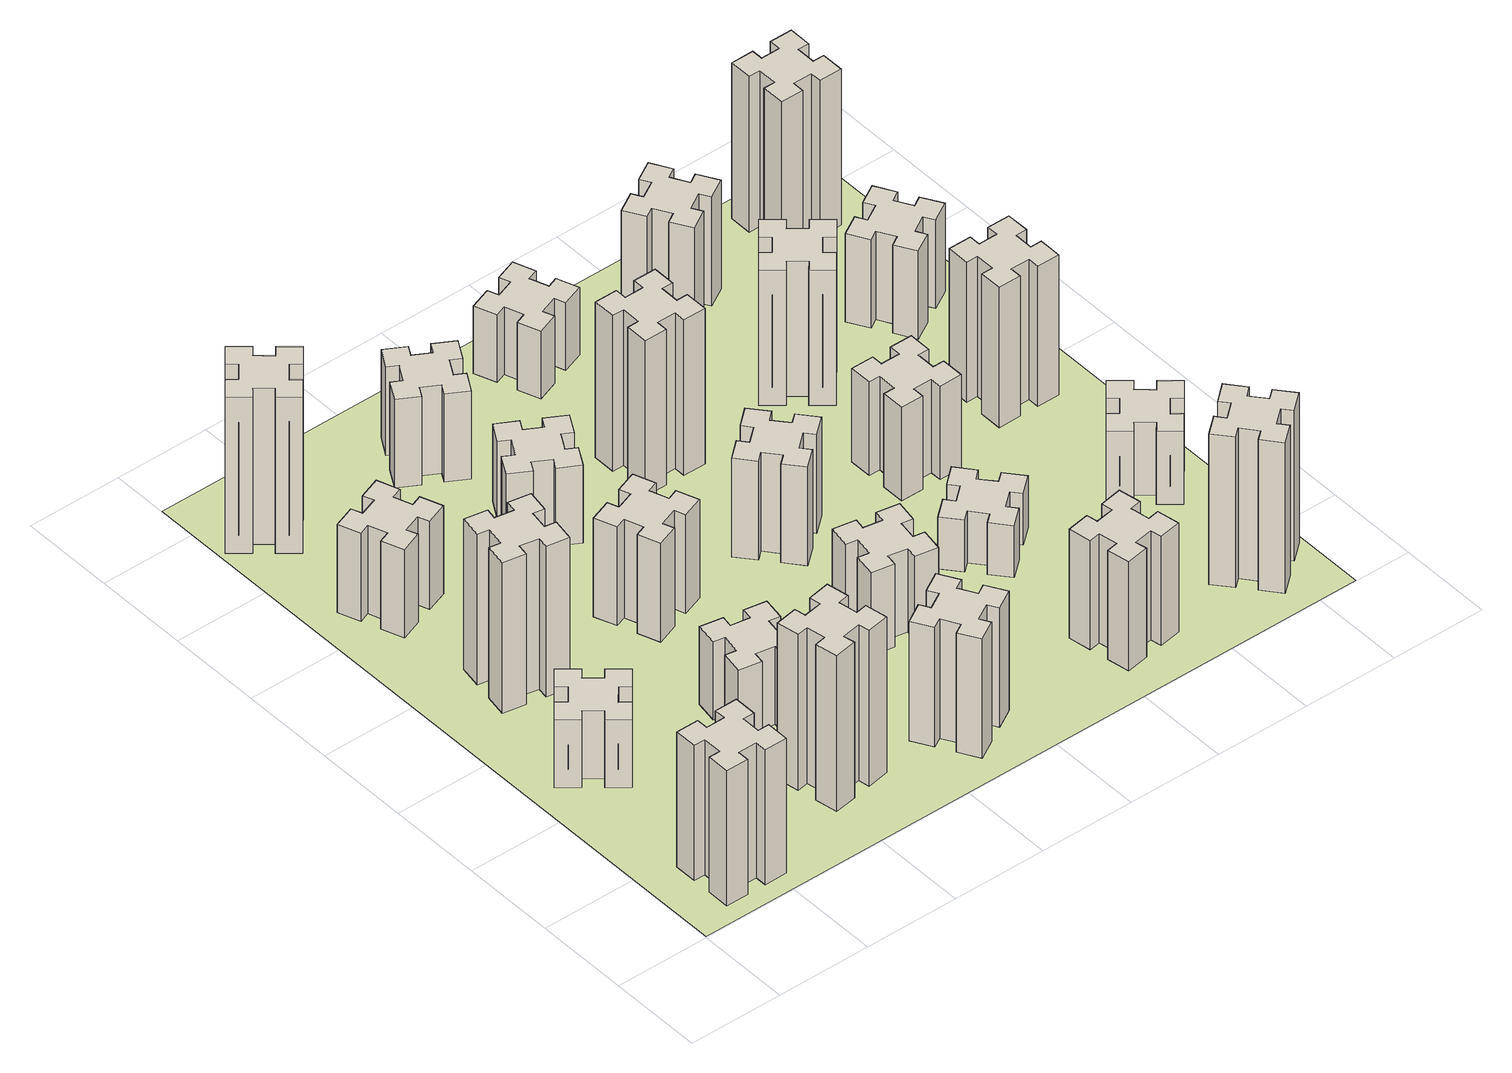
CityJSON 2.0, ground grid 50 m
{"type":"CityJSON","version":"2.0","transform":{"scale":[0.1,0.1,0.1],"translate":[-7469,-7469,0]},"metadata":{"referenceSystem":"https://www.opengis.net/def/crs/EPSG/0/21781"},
"CityObjects":{
"building1":{"type":"Building","attributes":{"class":"1000","function":"1000","usage":"1000","yearOfConstruction":2016,"roofType":"1000","measuredHeight":78,"storeysAboveGround":30,"storeysBelowGround":0},"geometry":[{"type":"Solid","lod":"1","boundaries":[[[[0,1,2,3,4,5,6,7,8,9,10,11,12,13,14,15,16,17,18,19]],[[17,16,20,21]],[[16,15,22,20]],[[15,14,23,22]],[[14,13,24,23]],[[13,12,25,24]],[[12,11,26,25]],[[11,10,27,26]],[[10,9,28,27]],[[9,8,29,28]],[[8,7,30,29]],[[7,6,31,30]],[[6,5,32,31]],[[5,4,33,32]],[[4,3,34,33]],[[3,2,35,34]],[[2,1,36,35]],[[1,0,37,36]],[[0,19,38,37]],[[19,18,39,38]],[[18,17,21,39]],[[24,25,26,27,28,29,30,31,32,33,34,35,36,37,38,39,21,20,22,23]]]]}]},
"building2":{"type":"Building","attributes":{"class":"1000","function":"1000","usage":"1000","yearOfConstruction":2016,"roofType":"1000","measuredHeight":39,"storeysAboveGround":30,"storeysBelowGround":0},"geometry":[{"type":"Solid","lod":"1","boundaries":[[[[40,41,42,43,44,45,46,47,48,49,50,51,52,53,54,55,56,57,58,59]],[[57,56,60,61]],[[56,55,62,60]],[[55,54,63,62]],[[54,53,64,63]],[[53,52,65,64]],[[52,51,66,65]],[[51,50,67,66]],[[50,49,68,67]],[[49,48,69,68]],[[48,47,70,69]],[[47,46,71,70]],[[46,45,72,71]],[[45,44,73,72]],[[44,43,74,73]],[[43,42,75,74]],[[42,41,76,75]],[[41,40,77,76]],[[40,59,78,77]],[[59,58,79,78]],[[58,57,61,79]],[[64,65,66,67,68,69,70,71,72,73,74,75,76,77,78,79,61,60,62,63]]]]}]},
"building3":{"type":"Building","attributes":{"class":"1000","function":"1000","usage":"1000","yearOfConstruction":2016,"roofType":"1000","measuredHeight":87,"storeysAboveGround":30,"storeysBelowGround":0},"geometry":[{"type":"Solid","lod":"1","boundaries":[[[[80,81,82,83,84,85,86,87,88,89,90,91,92,93,94,95,96,97,98,99]],[[97,96,100,101]],[[96,95,102,100]],[[95,94,103,102]],[[94,93,104,103]],[[93,92,105,104]],[[92,91,106,105]],[[91,90,107,106]],[[90,89,108,107]],[[89,88,109,108]],[[88,87,110,109]],[[87,86,111,110]],[[86,85,112,111]],[[85,84,113,112]],[[84,83,114,113]],[[83,82,115,114]],[[82,81,116,115]],[[81,80,117,116]],[[80,99,118,117]],[[99,98,119,118]],[[98,97,101,119]],[[104,105,106,107,108,109,110,111,112,113,114,115,116,117,118,119,101,100,102,103]]]]}]},
"building4":{"type":"Building","attributes":{"class":"1000","function":"1000","usage":"1000","yearOfConstruction":2016,"roofType":"1000","measuredHeight":51,"storeysAboveGround":30,"storeysBelowGround":0},"geometry":[{"type":"Solid","lod":"1","boundaries":[[[[120,121,122,123,124,125,126,127,128,129,130,131,132,133,134,135,136,137,138,139]],[[137,136,140,141]],[[136,135,142,140]],[[135,134,143,142]],[[134,133,144,143]],[[133,132,145,144]],[[132,131,146,145]],[[131,130,147,146]],[[130,129,148,147]],[[129,128,149,148]],[[128,127,150,149]],[[127,126,151,150]],[[126,125,152,151]],[[125,124,153,152]],[[124,123,154,153]],[[123,122,155,154]],[[122,121,156,155]],[[121,120,157,156]],[[120,139,158,157]],[[139,138,159,158]],[[138,137,141,159]],[[144,145,146,147,148,149,150,151,152,153,154,155,156,157,158,159,141,140,142,143]]]]}]},
"building5":{"type":"Building","attributes":{"class":"1000","function":"1000","usage":"1000","yearOfConstruction":2016,"roofType":"1000","measuredHeight":90,"storeysAboveGround":30,"storeysBelowGround":0},"geometry":[{"type":"Solid","lod":"1","boundaries":[[[[160,161,162,163,164,165,166,167,168,169,170,171,172,173,174,175,176,177,178,179]],[[177,176,180,181]],[[176,175,182,180]],[[175,174,183,182]],[[174,173,184,183]],[[173,172,185,184]],[[172,171,186,185]],[[171,170,187,186]],[[170,169,188,187]],[[169,168,189,188]],[[168,167,190,189]],[[167,166,191,190]],[[166,165,192,191]],[[165,164,193,192]],[[164,163,194,193]],[[163,162,195,194]],[[162,161,196,195]],[[161,160,197,196]],[[160,179,198,197]],[[179,178,199,198]],[[178,177,181,199]],[[184,185,186,187,188,189,190,191,192,193,194,195,196,197,198,199,181,180,182,183]]]]}]},
"building6":{"type":"Building","attributes":{"class":"1000","function":"1000","usage":"1000","yearOfConstruction":2016,"roofType":"1000","measuredHeight":90,"storeysAboveGround":30,"storeysBelowGround":0},"geometry":[{"type":"Solid","lod":"1","boundaries":[[[[200,201,202,203,204,205,206,207,208,209,210,211,212,213,214,215,216,217,218,219]],[[217,216,220,221]],[[216,215,222,220]],[[215,214,223,222]],[[214,213,224,223]],[[213,212,225,224]],[[212,211,226,225]],[[211,210,227,226]],[[210,209,228,227]],[[209,208,229,228]],[[208,207,230,229]],[[207,206,231,230]],[[206,205,232,231]],[[205,204,233,232]],[[204,203,234,233]],[[203,202,235,234]],[[202,201,236,235]],[[201,200,237,236]],[[200,219,238,237]],[[219,218,239,238]],[[218,217,221,239]],[[224,225,226,227,228,229,230,231,232,233,234,235,236,237,238,239,221,220,222,223]]]]}]},
"building7":{"type":"Building","attributes":{"class":"1000","function":"1000","usage":"1000","yearOfConstruction":2016,"roofType":"1000","measuredHeight":45,"storeysAboveGround":30,"storeysBelowGround":0},"geometry":[{"type":"Solid","lod":"1","boundaries":[[[[240,241,242,243,244,245,246,247,248,249,250,251,252,253,254,255,256,257,258,259]],[[257,256,260,261]],[[256,255,262,260]],[[255,254,263,262]],[[254,253,264,263]],[[253,252,265,264]],[[252,251,266,265]],[[251,250,267,266]],[[250,249,268,267]],[[249,248,269,268]],[[248,247,270,269]],[[247,246,271,270]],[[246,245,272,271]],[[245,244,273,272]],[[244,243,274,273]],[[243,242,275,274]],[[242,241,276,275]],[[241,240,277,276]],[[240,259,278,277]],[[259,258,279,278]],[[258,257,261,279]],[[264,265,266,267,268,269,270,271,272,273,274,275,276,277,278,279,261,260,262,263]]]]}]},
"building8":{"type":"Building","attributes":{"class":"1000","function":"1000","usage":"1000","yearOfConstruction":2016,"roofType":"1000","measuredHeight":57,"storeysAboveGround":30,"storeysBelowGround":0},"geometry":[{"type":"Solid","lod":"1","boundaries":[[[[280,281,282,283,284,285,286,287,288,289,290,291,292,293,294,295,296,297,298,299]],[[297,296,300,301]],[[296,295,302,300]],[[295,294,303,302]],[[294,293,304,303]],[[293,292,305,304]],[[292,291,306,305]],[[291,290,307,306]],[[290,289,308,307]],[[289,288,309,308]],[[288,287,310,309]],[[287,286,311,310]],[[286,285,312,311]],[[285,284,313,312]],[[284,283,314,313]],[[283,282,315,314]],[[282,281,316,315]],[[281,280,317,316]],[[280,299,318,317]],[[299,298,319,318]],[[298,297,301,319]],[[304,305,306,307,308,309,310,311,312,313,314,315,316,317,318,319,301,300,302,303]]]]}]},
"building9":{"type":"Building","attributes":{"class":"1000","function":"1000","usage":"1000","yearOfConstruction":2016,"roofType":"1000","measuredHeight":69,"storeysAboveGround":30,"storeysBelowGround":0},"geometry":[{"type":"Solid","lod":"1","boundaries":[[[[320,321,322,323,324,325,326,327,328,329,330,331,332,333,334,335,336,337,338,339]],[[337,336,340,341]],[[336,335,342,340]],[[335,334,343,342]],[[334,333,344,343]],[[333,332,345,344]],[[332,331,346,345]],[[331,330,347,346]],[[330,329,348,347]],[[329,328,349,348]],[[328,327,350,349]],[[327,326,351,350]],[[326,325,352,351]],[[325,324,353,352]],[[324,323,354,353]],[[323,322,355,354]],[[322,321,356,355]],[[321,320,357,356]],[[320,339,358,357]],[[339,338,359,358]],[[338,337,341,359]],[[344,345,346,347,348,349,350,351,352,353,354,355,356,357,358,359,341,340,342,343]]]]}]},
"building10":{"type":"Building","attributes":{"class":"1000","function":"1000","usage":"1000","yearOfConstruction":2016,"roofType":"1000","measuredHeight":45,"storeysAboveGround":30,"storeysBelowGround":0},"geometry":[{"type":"Solid","lod":"1","boundaries":[[[[360,361,362,363,364,365,366,367,368,369,370,371,372,373,374,375,376,377,378,379]],[[377,376,380,381]],[[376,375,382,380]],[[375,374,383,382]],[[374,373,384,383]],[[373,372,385,384]],[[372,371,386,385]],[[371,370,387,386]],[[370,369,388,387]],[[369,368,389,388]],[[368,367,390,389]],[[367,366,391,390]],[[366,365,392,391]],[[365,364,393,392]],[[364,363,394,393]],[[363,362,395,394]],[[362,361,396,395]],[[361,360,397,396]],[[360,379,398,397]],[[379,378,399,398]],[[378,377,381,399]],[[384,385,386,387,388,389,390,391,392,393,394,395,396,397,398,399,381,380,382,383]]]]}]},
"building11":{"type":"Building","attributes":{"class":"1000","function":"1000","usage":"1000","yearOfConstruction":2016,"roofType":"1000","measuredHeight":51,"storeysAboveGround":30,"storeysBelowGround":0},"geometry":[{"type":"Solid","lod":"1","boundaries":[[[[400,401,402,403,404,405,406,407,408,409,410,411,412,413,414,415,416,417,418,419]],[[417,416,420,421]],[[416,415,422,420]],[[415,414,423,422]],[[414,413,424,423]],[[413,412,425,424]],[[412,411,426,425]],[[411,410,427,426]],[[410,409,428,427]],[[409,408,429,428]],[[408,407,430,429]],[[407,406,431,430]],[[406,405,432,431]],[[405,404,433,432]],[[404,403,434,433]],[[403,402,435,434]],[[402,401,436,435]],[[401,400,437,436]],[[400,419,438,437]],[[419,418,439,438]],[[418,417,421,439]],[[424,425,426,427,428,429,430,431,432,433,434,435,436,437,438,439,421,420,422,423]]]]}]},
"building12":{"type":"Building","attributes":{"class":"1000","function":"1000","usage":"1000","yearOfConstruction":2016,"roofType":"1000","measuredHeight":48,"storeysAboveGround":30,"storeysBelowGround":0},"geometry":[{"type":"Solid","lod":"1","boundaries":[[[[440,441,442,443,444,445,446,447,448,449,450,451,452,453,454,455,456,457,458,459]],[[457,456,460,461]],[[456,455,462,460]],[[455,454,463,462]],[[454,453,464,463]],[[453,452,465,464]],[[452,451,466,465]],[[451,450,467,466]],[[450,449,468,467]],[[449,448,469,468]],[[448,447,470,469]],[[447,446,471,470]],[[446,445,472,471]],[[445,444,473,472]],[[444,443,474,473]],[[443,442,475,474]],[[442,441,476,475]],[[441,440,477,476]],[[440,459,478,477]],[[459,458,479,478]],[[458,457,461,479]],[[464,465,466,467,468,469,470,471,472,473,474,475,476,477,478,479,461,460,462,463]]]]}]},
"building13":{"type":"Building","attributes":{"class":"1000","function":"1000","usage":"1000","yearOfConstruction":2016,"roofType":"1000","measuredHeight":57,"storeysAboveGround":30,"storeysBelowGround":0},"geometry":[{"type":"Solid","lod":"1","boundaries":[[[[480,481,482,483,484,485,486,487,488,489,490,491,492,493,494,495,496,497,498,499]],[[497,496,500,501]],[[496,495,502,500]],[[495,494,503,502]],[[494,493,504,503]],[[493,492,505,504]],[[492,491,506,505]],[[491,490,507,506]],[[490,489,508,507]],[[489,488,509,508]],[[488,487,510,509]],[[487,486,511,510]],[[486,485,512,511]],[[485,484,513,512]],[[484,483,514,513]],[[483,482,515,514]],[[482,481,516,515]],[[481,480,517,516]],[[480,499,518,517]],[[499,498,519,518]],[[498,497,501,519]],[[504,505,506,507,508,509,510,511,512,513,514,515,516,517,518,519,501,500,502,503]]]]}]},
"building14":{"type":"Building","attributes":{"class":"1000","function":"1000","usage":"1000","yearOfConstruction":2016,"roofType":"1000","measuredHeight":90,"storeysAboveGround":30,"storeysBelowGround":0},"geometry":[{"type":"Solid","lod":"1","boundaries":[[[[520,521,522,523,524,525,526,527,528,529,530,531,532,533,534,535,536,537,538,539]],[[537,536,540,541]],[[536,535,542,540]],[[535,534,543,542]],[[534,533,544,543]],[[533,532,545,544]],[[532,531,546,545]],[[531,530,547,546]],[[530,529,548,547]],[[529,528,549,548]],[[528,527,550,549]],[[527,526,551,550]],[[526,525,552,551]],[[525,524,553,552]],[[524,523,554,553]],[[523,522,555,554]],[[522,521,556,555]],[[521,520,557,556]],[[520,539,558,557]],[[539,538,559,558]],[[538,537,541,559]],[[544,545,546,547,548,549,550,551,552,553,554,555,556,557,558,559,541,540,542,543]]]]}]},
"building15":{"type":"Building","attributes":{"class":"1000","function":"1000","usage":"1000","yearOfConstruction":2016,"roofType":"1000","measuredHeight":63,"storeysAboveGround":30,"storeysBelowGround":0},"geometry":[{"type":"Solid","lod":"1","boundaries":[[[[560,561,562,563,564,565,566,567,568,569,570,571,572,573,574,575,576,577,578,579]],[[577,576,580,581]],[[576,575,582,580]],[[575,574,583,582]],[[574,573,584,583]],[[573,572,585,584]],[[572,571,586,585]],[[571,570,587,586]],[[570,569,588,587]],[[569,568,589,588]],[[568,567,590,589]],[[567,566,591,590]],[[566,565,592,591]],[[565,564,593,592]],[[564,563,594,593]],[[563,562,595,594]],[[562,561,596,595]],[[561,560,597,596]],[[560,579,598,597]],[[579,578,599,598]],[[578,577,581,599]],[[584,585,586,587,588,589,590,591,592,593,594,595,596,597,598,599,581,580,582,583]]]]}]},
"building16":{"type":"Building","attributes":{"class":"1000","function":"1000","usage":"1000","yearOfConstruction":2016,"roofType":"1000","measuredHeight":39,"storeysAboveGround":30,"storeysBelowGround":0},"geometry":[{"type":"Solid","lod":"1","boundaries":[[[[600,601,602,603,604,605,606,607,608,609,610,611,612,613,614,615,616,617,618,619]],[[617,616,620,621]],[[616,615,622,620]],[[615,614,623,622]],[[614,613,624,623]],[[613,612,625,624]],[[612,611,626,625]],[[611,610,627,626]],[[610,609,628,627]],[[609,608,629,628]],[[608,607,630,629]],[[607,606,631,630]],[[606,605,632,631]],[[605,604,633,632]],[[604,603,634,633]],[[603,602,635,634]],[[602,601,636,635]],[[601,600,637,636]],[[600,619,638,637]],[[619,618,639,638]],[[618,617,621,639]],[[624,625,626,627,628,629,630,631,632,633,634,635,636,637,638,639,621,620,622,623]]]]}]},
"building17":{"type":"Building","attributes":{"class":"1000","function":"1000","usage":"1000","yearOfConstruction":2016,"roofType":"1000","measuredHeight":30,"storeysAboveGround":30,"storeysBelowGround":0},"geometry":[{"type":"Solid","lod":"1","boundaries":[[[[640,641,642,643,644,645,646,647,648,649,650,651,652,653,654,655,656,657,658,659]],[[657,656,660,661]],[[656,655,662,660]],[[655,654,663,662]],[[654,653,664,663]],[[653,652,665,664]],[[652,651,666,665]],[[651,650,667,666]],[[650,649,668,667]],[[649,648,669,668]],[[648,647,670,669]],[[647,646,671,670]],[[646,645,672,671]],[[645,644,673,672]],[[644,643,674,673]],[[643,642,675,674]],[[642,641,676,675]],[[641,640,677,676]],[[640,659,678,677]],[[659,658,679,678]],[[658,657,661,679]],[[664,665,666,667,668,669,670,671,672,673,674,675,676,677,678,679,661,660,662,663]]]]}]},
"building18":{"type":"Building","attributes":{"class":"1000","function":"1000","usage":"1000","yearOfConstruction":2016,"roofType":"1000","measuredHeight":54,"storeysAboveGround":30,"storeysBelowGround":0},"geometry":[{"type":"Solid","lod":"1","boundaries":[[[[680,681,682,683,684,685,686,687,688,689,690,691,692,693,694,695,696,697,698,699]],[[697,696,700,701]],[[696,695,702,700]],[[695,694,703,702]],[[694,693,704,703]],[[693,692,705,704]],[[692,691,706,705]],[[691,690,707,706]],[[690,689,708,707]],[[689,688,709,708]],[[688,687,710,709]],[[687,686,711,710]],[[686,685,712,711]],[[685,684,713,712]],[[684,683,714,713]],[[683,682,715,714]],[[682,681,716,715]],[[681,680,717,716]],[[680,699,718,717]],[[699,698,719,718]],[[698,697,701,719]],[[704,705,706,707,708,709,710,711,712,713,714,715,716,717,718,719,701,700,702,703]]]]}]},
"building19":{"type":"Building","attributes":{"class":"1000","function":"1000","usage":"1000","yearOfConstruction":2016,"roofType":"1000","measuredHeight":78,"storeysAboveGround":30,"storeysBelowGround":0},"geometry":[{"type":"Solid","lod":"1","boundaries":[[[[720,721,722,723,724,725,726,727,728,729,730,731,732,733,734,735,736,737,738,739]],[[737,736,740,741]],[[736,735,742,740]],[[735,734,743,742]],[[734,733,744,743]],[[733,732,745,744]],[[732,731,746,745]],[[731,730,747,746]],[[730,729,748,747]],[[729,728,749,748]],[[728,727,750,749]],[[727,726,751,750]],[[726,725,752,751]],[[725,724,753,752]],[[724,723,754,753]],[[723,722,755,754]],[[722,721,756,755]],[[721,720,757,756]],[[720,739,758,757]],[[739,738,759,758]],[[738,737,741,759]],[[744,745,746,747,748,749,750,751,752,753,754,755,756,757,758,759,741,740,742,743]]]]}]},
"building20":{"type":"Building","attributes":{"class":"1000","function":"1000","usage":"1000","yearOfConstruction":2016,"roofType":"1000","measuredHeight":87,"storeysAboveGround":30,"storeysBelowGround":0},"geometry":[{"type":"Solid","lod":"1","boundaries":[[[[760,761,762,763,764,765,766,767,768,769,770,771,772,773,774,775,776,777,778,779]],[[777,776,780,781]],[[776,775,782,780]],[[775,774,783,782]],[[774,773,784,783]],[[773,772,785,784]],[[772,771,786,785]],[[771,770,787,786]],[[770,769,788,787]],[[769,768,789,788]],[[768,767,790,789]],[[767,766,791,790]],[[766,765,792,791]],[[765,764,793,792]],[[764,763,794,793]],[[763,762,795,794]],[[762,761,796,795]],[[761,760,797,796]],[[760,779,798,797]],[[779,778,799,798]],[[778,777,781,799]],[[784,785,786,787,788,789,790,791,792,793,794,795,796,797,798,799,781,780,782,783]]]]}]},
"building21":{"type":"Building","attributes":{"class":"1000","function":"1000","usage":"1000","yearOfConstruction":2016,"roofType":"1000","measuredHeight":63,"storeysAboveGround":30,"storeysBelowGround":0},"geometry":[{"type":"Solid","lod":"1","boundaries":[[[[800,801,802,803,804,805,806,807,808,809,810,811,812,813,814,815,816,817,818,819]],[[817,816,820,821]],[[816,815,822,820]],[[815,814,823,822]],[[814,813,824,823]],[[813,812,825,824]],[[812,811,826,825]],[[811,810,827,826]],[[810,809,828,827]],[[809,808,829,828]],[[808,807,830,829]],[[807,806,831,830]],[[806,805,832,831]],[[805,804,833,832]],[[804,803,834,833]],[[803,802,835,834]],[[802,801,836,835]],[[801,800,837,836]],[[800,819,838,837]],[[819,818,839,838]],[[818,817,821,839]],[[824,825,826,827,828,829,830,831,832,833,834,835,836,837,838,839,821,820,822,823]]]]}]},
"building22":{"type":"Building","attributes":{"class":"1000","function":"1000","usage":"1000","yearOfConstruction":2016,"roofType":"1000","measuredHeight":42,"storeysAboveGround":30,"storeysBelowGround":0},"geometry":[{"type":"Solid","lod":"1","boundaries":[[[[840,841,842,843,844,845,846,847,848,849,850,851,852,853,854,855,856,857,858,859]],[[857,856,860,861]],[[856,855,862,860]],[[855,854,863,862]],[[854,853,864,863]],[[853,852,865,864]],[[852,851,866,865]],[[851,850,867,866]],[[850,849,868,867]],[[849,848,869,868]],[[848,847,870,869]],[[847,846,871,870]],[[846,845,872,871]],[[845,844,873,872]],[[844,843,874,873]],[[843,842,875,874]],[[842,841,876,875]],[[841,840,877,876]],[[840,859,878,877]],[[859,858,879,878]],[[858,857,861,879]],[[864,865,866,867,868,869,870,871,872,873,874,875,876,877,878,879,861,860,862,863]]]]}]},
"building23":{"type":"Building","attributes":{"class":"1000","function":"1000","usage":"1000","yearOfConstruction":2016,"roofType":"1000","measuredHeight":81,"storeysAboveGround":30,"storeysBelowGround":0},"geometry":[{"type":"Solid","lod":"1","boundaries":[[[[880,881,882,883,884,885,886,887,888,889,890,891,892,893,894,895,896,897,898,899]],[[897,896,900,901]],[[896,895,902,900]],[[895,894,903,902]],[[894,893,904,903]],[[893,892,905,904]],[[892,891,906,905]],[[891,890,907,906]],[[890,889,908,907]],[[889,888,909,908]],[[888,887,910,909]],[[887,886,911,910]],[[886,885,912,911]],[[885,884,913,912]],[[884,883,914,913]],[[883,882,915,914]],[[882,881,916,915]],[[881,880,917,916]],[[880,899,918,917]],[[899,898,919,918]],[[898,897,901,919]],[[904,905,906,907,908,909,910,911,912,913,914,915,916,917,918,919,901,900,902,903]]]]}]},
"building24":{"type":"Building","attributes":{"class":"1000","function":"1000","usage":"1000","yearOfConstruction":2016,"roofType":"1000","measuredHeight":51,"storeysAboveGround":30,"storeysBelowGround":0},"geometry":[{"type":"Solid","lod":"1","boundaries":[[[[920,921,922,923,924,925,926,927,928,929,930,931,932,933,934,935,936,937,938,939]],[[937,936,940,941]],[[936,935,942,940]],[[935,934,943,942]],[[934,933,944,943]],[[933,932,945,944]],[[932,931,946,945]],[[931,930,947,946]],[[930,929,948,947]],[[929,928,949,948]],[[928,927,950,949]],[[927,926,951,950]],[[926,925,952,951]],[[925,924,953,952]],[[924,923,954,953]],[[923,922,955,954]],[[922,921,956,955]],[[921,920,957,956]],[[920,939,958,957]],[[939,938,959,958]],[[938,937,941,959]],[[944,945,946,947,948,949,950,951,952,953,954,955,956,957,958,959,941,940,942,943]]]]}]},
"building25":{"type":"Building","attributes":{"class":"1000","function":"1000","usage":"1000","yearOfConstruction":2016,"roofType":"1000","measuredHeight":90,"storeysAboveGround":30,"storeysBelowGround":0},"geometry":[{"type":"Solid","lod":"1","boundaries":[[[[960,961,962,963,964,965,966,967,968,969,970,971,972,973,974,975,976,977,978,979]],[[977,976,980,981]],[[976,975,982,980]],[[975,974,983,982]],[[974,973,984,983]],[[973,972,985,984]],[[972,971,986,985]],[[971,970,987,986]],[[970,969,988,987]],[[969,968,989,988]],[[968,967,990,989]],[[967,966,991,990]],[[966,965,992,991]],[[965,964,993,992]],[[964,963,994,993]],[[963,962,995,994]],[[962,961,996,995]],[[961,960,997,996]],[[960,979,998,997]],[[979,978,999,998]],[[978,977,981,999]],[[984,985,986,987,988,989,990,991,992,993,994,995,996,997,998,999,981,980,982,983]]]]}]},
"landuse1":{"type":"LandUse","attributes":{"name":"plot1","function":"1010"},"geometry":[{"type":"MultiSurface","lod":"1","boundaries":[[[1000,1001,1002,1003]]]}]}
},
"vertices":[
[265,325,0],[265,225,0],[205,225,0],[205,105,0],[325,105,0],[325,165,0],[425,165,0],[425,105,0],[545,105,0],[545,225,0],[485,225,0],[485,325,0],[545,325,0],[545,445,0],[425,445,0],[425,385,0],[325,385,0],[325,445,0],[205,445,0],[205,325,0],[325,385,780],[325,445,780],[425,385,780],[425,445,780],[545,445,780],[545,325,780],[485,325,780],[485,225,780],[545,225,780],[545,105,780],[425,105,780],[425,165,780],[325,165,780],[325,105,780],[205,105,780],[205,225,780],[265,225,780],[265,325,780],[205,325,780],[205,445,780],
[323,1324,0],[259,1248,0],[213,1286,0],[136,1194,0],[228,1117,0],[266,1163,0],[343,1099,0],[304,1053,0],[396,976,0],[473,1068,0],[427,1106,0],[492,1183,0],[538,1144,0],[615,1236,0],[523,1313,0],[484,1267,0],[408,1332,0],[446,1378,0],[354,1455,0],[277,1363,0],[408,1332,390],[446,1378,390],[484,1267,390],[523,1313,390],[615,1236,390],[538,1144,390],[492,1183,390],[427,1106,390],[473,1068,390],[396,976,390],[304,1053,390],[343,1099,390],[266,1163,390],[228,1117,390],[136,1194,390],[213,1286,390],[259,1248,390],[323,1324,390],[277,1363,390],[354,1455,390],
[376,1924,0],[358,1825,0],[299,1836,0],[278,1717,0],[397,1697,0],[407,1756,0],[505,1738,0],[495,1679,0],[613,1658,0],[634,1777,0],[575,1787,0],[592,1885,0],[651,1875,0],[672,1993,0],[554,2014,0],[544,1955,0],[445,1972,0],[456,2031,0],[337,2052,0],[317,1934,0],[445,1972,870],[456,2031,870],[544,1955,870],[554,2014,870],[672,1993,870],[651,1875,870],[592,1885,870],[575,1787,870],[634,1777,870],[613,1658,870],[495,1679,870],[505,1738,870],[407,1756,870],[397,1697,870],[278,1717,870],[299,1836,870],[358,1825,870],[376,1924,870],[317,1934,870],[337,2052,870],
[385,2716,0],[291,2682,0],[270,2738,0],[157,2697,0],[199,2584,0],[255,2605,0],[289,2511,0],[233,2490,0],[274,2377,0],[387,2419,0],[366,2475,0],[460,2509,0],[480,2453,0],[593,2494,0],[552,2607,0],[496,2586,0],[462,2680,0],[518,2700,0],[477,2813,0],[364,2772,0],[462,2680,510],[518,2700,510],[496,2586,510],[552,2607,510],[593,2494,510],[480,2453,510],[460,2509,510],[366,2475,510],[387,2419,510],[274,2377,510],[233,2490,510],[289,2511,510],[255,2605,510],[199,2584,510],[157,2697,510],[270,2738,510],[291,2682,510],[385,2716,510],[364,2772,510],[477,2813,510],
[1085,358,0],[1184,376,0],[1194,317,0],[1312,337,0],[1291,456,0],[1232,445,0],[1215,544,0],[1274,554,0],[1253,672,0],[1135,651,0],[1145,592,0],[1047,575,0],[1037,634,0],[918,613,0],[939,495,0],[998,505,0],[1016,407,0],[957,397,0],[977,278,0],[1096,299,0],[1016,407,900],[957,397,900],[998,505,900],[939,495,900],[918,613,900],[1037,634,900],[1047,575,900],[1145,592,900],[1135,651,900],[1253,672,900],[1274,554,900],[1215,544,900],[1232,445,900],[1291,456,900],[1312,337,900],[1194,317,900],[1184,376,900],[1085,358,900],[1096,299,900],[977,278,900],
[384,3387,0],[308,3452,0],[346,3498,0],[254,3575,0],[177,3483,0],[223,3444,0],[159,3368,0],[113,3406,0],[36,3314,0],[128,3237,0],[166,3283,0],[243,3219,0],[204,3173,0],[296,3096,0],[373,3188,0],[327,3226,0],[392,3303,0],[438,3264,0],[515,3356,0],[423,3433,0],[392,3303,900],[438,3264,900],[327,3226,900],[373,3188,900],[296,3096,900],[204,3173,900],[243,3219,900],[166,3283,900],[128,3237,900],[36,3314,900],[113,3406,900],[159,3368,900],[223,3444,900],[177,3483,900],[254,3575,900],[346,3498,900],[308,3452,900],[384,3387,900],[423,3433,900],[515,3356,900],
[1047,916,0],[1145,898,0],[1135,839,0],[1253,818,0],[1274,937,0],[1215,947,0],[1232,1045,0],[1291,1035,0],[1312,1153,0],[1194,1174,0],[1184,1115,0],[1085,1132,0],[1096,1191,0],[977,1212,0],[957,1094,0],[1016,1084,0],[998,985,0],[939,996,0],[918,877,0],[1037,857,0],[998,985,450],[939,996,450],[1016,1084,450],[957,1094,450],[977,1212,450],[1096,1191,450],[1085,1132,450],[1184,1115,450],[1194,1174,450],[1312,1153,450],[1291,1035,450],[1232,1045,450],[1215,947,450],[1274,937,450],[1253,818,450],[1135,839,450],[1145,898,450],[1047,916,450],[1037,857,450],[918,877,450],
[1336,1846,0],[1302,1940,0],[1358,1960,0],[1317,2073,0],[1204,2032,0],[1225,1976,0],[1131,1942,0],[1110,1998,0],[997,1957,0],[1039,1844,0],[1095,1865,0],[1129,1771,0],[1073,1750,0],[1114,1637,0],[1227,1679,0],[1206,1735,0],[1300,1769,0],[1320,1713,0],[1433,1754,0],[1392,1867,0],[1300,1769,570],[1320,1713,570],[1206,1735,570],[1227,1679,570],[1114,1637,570],[1073,1750,570],[1129,1771,570],[1095,1865,570],[1039,1844,570],[997,1957,570],[1110,1998,570],[1131,1942,570],[1225,1976,570],[1204,2032,570],[1317,2073,570],[1358,1960,570],[1302,1940,570],[1336,1846,570],[1392,1867,570],[1433,1754,570],
[1744,496,0],[1657,446,0],[1627,498,0],[1523,438,0],[1583,334,0],[1635,364,0],[1685,277,0],[1633,247,0],[1693,143,0],[1797,203,0],[1767,255,0],[1854,305,0],[1884,253,0],[1988,313,0],[1928,417,0],[1876,387,0],[1826,474,0],[1878,504,0],[1818,608,0],[1714,548,0],[1826,474,690],[1878,504,690],[1876,387,690],[1928,417,690],[1988,313,690],[1884,253,690],[1854,305,690],[1767,255,690],[1797,203,690],[1693,143,690],[1633,247,690],[1685,277,690],[1635,364,690],[1583,334,690],[1523,438,690],[1627,498,690],[1657,446,690],[1744,496,690],[1714,548,690],[1818,608,690],
[1117,2525,0],[1204,2475,0],[1174,2423,0],[1278,2363,0],[1338,2467,0],[1286,2497,0],[1336,2584,0],[1388,2554,0],[1448,2658,0],[1344,2718,0],[1314,2666,0],[1227,2716,0],[1257,2768,0],[1153,2828,0],[1093,2724,0],[1145,2694,0],[1095,2607,0],[1043,2637,0],[983,2533,0],[1087,2473,0],[1095,2607,450],[1043,2637,450],[1145,2694,450],[1093,2724,450],[1153,2828,450],[1257,2768,450],[1227,2716,450],[1314,2666,450],[1344,2718,450],[1448,2658,450],[1388,2554,450],[1336,2584,450],[1286,2497,450],[1338,2467,450],[1278,2363,450],[1174,2423,450],[1204,2475,450],[1117,2525,450],[1087,2473,450],[983,2533,450],
[1214,3306,0],[1127,3356,0],[1157,3408,0],[1053,3468,0],[993,3364,0],[1045,3334,0],[995,3247,0],[943,3277,0],[883,3173,0],[987,3113,0],[1017,3165,0],[1104,3115,0],[1074,3063,0],[1178,3003,0],[1238,3107,0],[1186,3137,0],[1236,3224,0],[1288,3194,0],[1348,3298,0],[1244,3358,0],[1236,3224,510],[1288,3194,510],[1186,3137,510],[1238,3107,510],[1178,3003,510],[1074,3063,510],[1104,3115,510],[1017,3165,510],[987,3113,510],[883,3173,510],[943,3277,510],[995,3247,510],[1045,3334,510],[993,3364,510],[1053,3468,510],[1157,3408,510],[1127,3356,510],[1214,3306,510],[1244,3358,510],[1348,3298,510],
[2055,1047,0],[2072,1145,0],[2131,1135,0],[2152,1253,0],[2034,1274,0],[2024,1215,0],[1925,1232,0],[1936,1291,0],[1817,1312,0],[1797,1194,0],[1856,1184,0],[1838,1085,0],[1779,1096,0],[1758,977,0],[1877,957,0],[1887,1016,0],[1985,998,0],[1975,939,0],[2093,918,0],[2114,1037,0],[1985,998,480],[1975,939,480],[1887,1016,480],[1877,957,480],[1758,977,480],[1779,1096,480],[1838,1085,480],[1856,1184,480],[1797,1194,480],[1817,1312,480],[1936,1291,480],[1925,1232,480],[2024,1215,480],[2034,1274,480],[2152,1253,480],[2131,1135,480],[2072,1145,480],[2055,1047,480],[2114,1037,480],[2093,918,480],
[1839,1823,0],[1903,1746,0],[1857,1708,0],[1934,1616,0],[2026,1693,0],[1988,1739,0],[2064,1803,0],[2103,1757,0],[2195,1834,0],[2118,1926,0],[2072,1888,0],[2007,1964,0],[2053,2003,0],[1976,2095,0],[1884,2018,0],[1923,1972,0],[1846,1907,0],[1808,1953,0],[1716,1876,0],[1793,1784,0],[1846,1907,570],[1808,1953,570],[1923,1972,570],[1884,2018,570],[1976,2095,570],[2053,2003,570],[2007,1964,570],[2072,1888,570],[2118,1926,570],[2195,1834,570],[2103,1757,570],[2064,1803,570],[1988,1739,570],[2026,1693,570],[1934,1616,570],[1857,1708,570],[1903,1746,570],[1839,1823,570],[1793,1784,570],[1716,1876,570],
[1905,2705,0],[1805,2705,0],[1805,2765,0],[1685,2765,0],[1685,2645,0],[1745,2645,0],[1745,2545,0],[1685,2545,0],[1685,2425,0],[1805,2425,0],[1805,2485,0],[1905,2485,0],[1905,2425,0],[2025,2425,0],[2025,2545,0],[1965,2545,0],[1965,2645,0],[2025,2645,0],[2025,2765,0],[1905,2765,0],[1965,2645,900],[2025,2645,900],[1965,2545,900],[2025,2545,900],[2025,2425,900],[1905,2425,900],[1905,2485,900],[1805,2485,900],[1805,2425,900],[1685,2425,900],[1685,2545,900],[1745,2545,900],[1745,2645,900],[1685,2645,900],[1685,2765,900],[1805,2765,900],[1805,2705,900],[1905,2705,900],[1905,2765,900],[2025,2765,900],
[2665,258,0],[2764,276,0],[2774,217,0],[2892,237,0],[2871,356,0],[2812,345,0],[2795,444,0],[2854,454,0],[2833,572,0],[2715,551,0],[2725,492,0],[2627,475,0],[2617,534,0],[2498,513,0],[2519,395,0],[2578,405,0],[2596,307,0],[2537,297,0],[2557,178,0],[2676,199,0],[2596,307,630],[2537,297,630],[2578,405,630],[2519,395,630],[2498,513,630],[2617,534,630],[2627,475,630],[2725,492,630],[2715,551,630],[2833,572,630],[2854,454,630],[2795,444,630],[2812,345,630],[2871,356,630],[2892,237,630],[2774,217,630],[2764,276,630],[2665,258,630],[2676,199,630],[2557,178,630],
[1865,3556,0],[1771,3522,0],[1750,3578,0],[1637,3537,0],[1679,3424,0],[1735,3445,0],[1769,3351,0],[1713,3330,0],[1754,3217,0],[1867,3259,0],[1846,3315,0],[1940,3349,0],[1960,3293,0],[2073,3334,0],[2032,3447,0],[1976,3426,0],[1942,3520,0],[1998,3540,0],[1957,3653,0],[1844,3612,0],[1942,3520,390],[1998,3540,390],[1976,3426,390],[2032,3447,390],[2073,3334,390],[1960,3293,390],[1940,3349,390],[1846,3315,390],[1867,3259,390],[1754,3217,390],[1713,3330,390],[1769,3351,390],[1735,3445,390],[1679,3424,390],[1637,3537,390],[1750,3578,390],[1771,3522,390],[1865,3556,390],[1844,3612,390],[1957,3653,390],
[2628,1099,0],[2704,1163,0],[2743,1117,0],[2835,1194,0],[2758,1286,0],[2712,1248,0],[2647,1324,0],[2693,1363,0],[2616,1455,0],[2524,1378,0],[2563,1332,0],[2486,1267,0],[2448,1313,0],[2356,1236,0],[2433,1144,0],[2479,1183,0],[2543,1106,0],[2497,1068,0],[2574,976,0],[2666,1053,0],[2543,1106,300],[2497,1068,300],[2479,1183,300],[2433,1144,300],[2356,1236,300],[2448,1313,300],[2486,1267,300],[2563,1332,300],[2524,1378,300],[2616,1455,300],[2693,1363,300],[2647,1324,300],[2712,1248,300],[2758,1286,300],[2835,1194,300],[2743,1117,300],[2704,1163,300],[2628,1099,300],[2666,1053,300],[2574,976,300],
[2805,1805,0],[2805,1905,0],[2865,1905,0],[2865,2025,0],[2745,2025,0],[2745,1965,0],[2645,1965,0],[2645,2025,0],[2525,2025,0],[2525,1905,0],[2585,1905,0],[2585,1805,0],[2525,1805,0],[2525,1685,0],[2645,1685,0],[2645,1745,0],[2745,1745,0],[2745,1685,0],[2865,1685,0],[2865,1805,0],[2745,1745,540],[2745,1685,540],[2645,1745,540],[2645,1685,540],[2525,1685,540],[2525,1805,540],[2585,1805,540],[2585,1905,540],[2525,1905,540],[2525,2025,540],[2645,2025,540],[2645,1965,540],[2745,1965,540],[2745,2025,540],[2865,2025,540],[2865,1905,540],[2805,1905,540],[2805,1805,540],[2865,1805,540],[2865,1685,540],
[2804,2647,0],[2728,2712,0],[2766,2758,0],[2674,2835,0],[2597,2743,0],[2643,2704,0],[2579,2628,0],[2533,2666,0],[2456,2574,0],[2548,2497,0],[2586,2543,0],[2663,2479,0],[2624,2433,0],[2716,2356,0],[2793,2448,0],[2747,2486,0],[2812,2563,0],[2858,2524,0],[2935,2616,0],[2843,2693,0],[2812,2563,780],[2858,2524,780],[2747,2486,780],[2793,2448,780],[2716,2356,780],[2624,2433,780],[2663,2479,780],[2586,2543,780],[2548,2497,780],[2456,2574,780],[2533,2666,780],[2579,2628,780],[2643,2704,780],[2597,2743,780],[2674,2835,780],[2766,2758,780],[2728,2712,780],[2804,2647,780],[2843,2693,780],[2935,2616,780],
[3468,259,0],[3544,323,0],[3583,277,0],[3675,354,0],[3598,446,0],[3552,408,0],[3487,484,0],[3533,523,0],[3456,615,0],[3364,538,0],[3403,492,0],[3326,427,0],[3288,473,0],[3196,396,0],[3273,304,0],[3319,343,0],[3383,266,0],[3337,228,0],[3414,136,0],[3506,213,0],[3383,266,870],[3337,228,870],[3319,343,870],[3273,304,870],[3196,396,870],[3288,473,870],[3326,427,870],[3403,492,870],[3364,538,870],[3456,615,870],[3533,523,870],[3487,484,870],[3552,408,870],[3598,446,870],[3675,354,870],[3583,277,870],[3544,323,870],[3468,259,870],[3506,213,870],[3414,136,870],
[2716,3347,0],[2666,3434,0],[2718,3464,0],[2658,3568,0],[2554,3508,0],[2584,3456,0],[2497,3406,0],[2467,3458,0],[2363,3398,0],[2423,3294,0],[2475,3324,0],[2525,3237,0],[2473,3207,0],[2533,3103,0],[2637,3163,0],[2607,3215,0],[2694,3265,0],[2724,3213,0],[2828,3273,0],[2768,3377,0],[2694,3265,630],[2724,3213,630],[2607,3215,630],[2637,3163,630],[2533,3103,630],[2473,3207,630],[2525,3237,630],[2475,3324,630],[2423,3294,630],[2363,3398,630],[2467,3458,630],[2497,3406,630],[2584,3456,630],[2554,3508,630],[2658,3568,630],[2718,3464,630],[2666,3434,630],[2716,3347,630],[2768,3377,630],[2828,3273,630],
[3487,1006,0],[3552,1083,0],[3598,1044,0],[3675,1136,0],[3583,1213,0],[3544,1167,0],[3468,1232,0],[3506,1278,0],[3414,1355,0],[3337,1263,0],[3383,1224,0],[3319,1148,0],[3273,1186,0],[3196,1094,0],[3288,1017,0],[3326,1063,0],[3403,999,0],[3364,953,0],[3456,876,0],[3533,968,0],[3403,999,420],[3364,953,420],[3326,1063,420],[3288,1017,420],[3196,1094,420],[3273,1186,420],[3319,1148,420],[3383,1224,420],[3337,1263,420],[3414,1355,420],[3506,1278,420],[3468,1232,420],[3544,1167,420],[3583,1213,420],[3675,1136,420],[3598,1044,420],[3552,1083,420],[3487,1006,420],[3533,968,420],[3456,876,420],
[3225,2005,0],[3225,1905,0],[3165,1905,0],[3165,1785,0],[3285,1785,0],[3285,1845,0],[3385,1845,0],[3385,1785,0],[3505,1785,0],[3505,1905,0],[3445,1905,0],[3445,2005,0],[3505,2005,0],[3505,2125,0],[3385,2125,0],[3385,2065,0],[3285,2065,0],[3285,2125,0],[3165,2125,0],[3165,2005,0],[3285,2065,810],[3285,2125,810],[3385,2065,810],[3385,2125,810],[3505,2125,810],[3505,2005,810],[3445,2005,810],[3445,1905,810],[3505,1905,810],[3505,1785,810],[3385,1785,810],[3385,1845,810],[3285,1845,810],[3285,1785,810],[3165,1785,810],[3165,1905,810],[3225,1905,810],[3225,2005,810],[3165,2005,810],[3165,2125,810],
[3456,2707,0],[3406,2794,0],[3458,2824,0],[3398,2928,0],[3294,2868,0],[3324,2816,0],[3237,2766,0],[3207,2818,0],[3103,2758,0],[3163,2654,0],[3215,2684,0],[3265,2597,0],[3213,2567,0],[3273,2463,0],[3377,2523,0],[3347,2575,0],[3434,2625,0],[3464,2573,0],[3568,2633,0],[3508,2737,0],[3434,2625,510],[3464,2573,510],[3347,2575,510],[3377,2523,510],[3273,2463,510],[3213,2567,510],[3265,2597,510],[3215,2684,510],[3163,2654,510],[3103,2758,510],[3207,2818,510],[3237,2766,510],[3324,2816,510],[3294,2868,510],[3398,2928,510],[3458,2824,510],[3406,2794,510],[3456,2707,510],[3508,2737,510],[3568,2633,510],
[3285,3325,0],[3385,3325,0],[3385,3265,0],[3505,3265,0],[3505,3385,0],[3445,3385,0],[3445,3485,0],[3505,3485,0],[3505,3605,0],[3385,3605,0],[3385,3545,0],[3285,3545,0],[3285,3605,0],[3165,3605,0],[3165,3485,0],[3225,3485,0],[3225,3385,0],[3165,3385,0],[3165,3265,0],[3285,3265,0],[3225,3385,900],[3165,3385,900],[3225,3485,900],[3165,3485,900],[3165,3605,900],[3285,3605,900],[3285,3545,900],[3385,3545,900],[3385,3605,900],[3505,3605,900],[3505,3485,900],[3445,3485,900],[3445,3385,900],[3505,3385,900],[3505,3265,900],[3385,3265,900],[3385,3325,900],[3285,3325,900],[3285,3265,900],[3165,3265,900],
[5,3705,0],[3705,3705,0],[3705,5,0],[5,5,0]
]}
